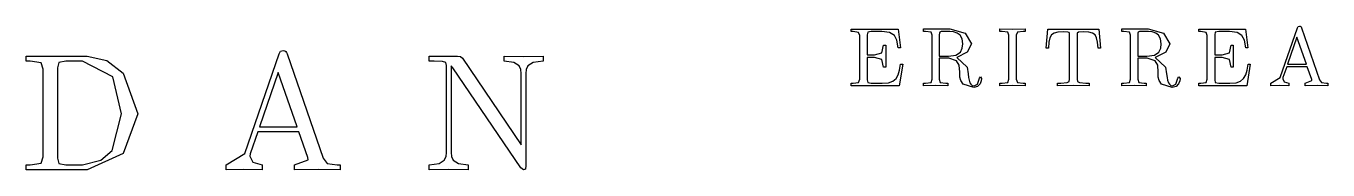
# Model space of a CAD drawing. Extents: x -1 to 148, y 8 to 144.
# Drawn here: x 97.4 to 119.46, y 97.61 to 100.05 of the extents above; entities that cross this region are included whole.
import ezdxf

# ---------------------------------------------------------------- set-up
doc = ezdxf.new("R2010")
doc.units = 0

msp = doc.modelspace()

# ---------------------------------------------------------------- linework, layer by layer
at = {"layer": 'Layer 1'}
for p, q in [((111.380826, 99.954875), (111.380826, 99.99862)), ((111.380826, 99.99862), (112.175279, 99.99862)), ((111.414693, 99.954875), (111.380826, 99.954875)), ((111.507826, 99.942175), (111.414693, 99.954875)), ((111.526161, 99.888553), (111.507826, 99.942175)), ((111.661644, 99.944997), (111.651775, 99.898431)), ((111.72091, 99.954874), (111.661644, 99.944997)), ((111.902943, 99.954874), (111.72091, 99.954874)), ((112.032766, 99.940764), (111.902943, 99.954874)), ((112.1132, 99.889964), (112.032766, 99.940764)), ((112.175279, 99.99862), (112.214792, 99.68112)), ((112.607785, 99.959109), (112.607785, 100.002853)), ((112.607785, 100.002853), (113.050874, 100.002853)), ((112.641651, 99.959109), (112.607785, 99.959109)), ((112.734784, 99.946409), (112.641651, 99.959109)), ((112.75312, 99.892786), (112.734784, 99.946409)), ((112.874553, 99.902656), (112.874484, 99.537187)), ((112.875876, 99.930878), (112.874553, 99.902656)), ((112.88294, 99.946401), (112.875876, 99.930878)), ((112.905509, 99.956278), (112.88294, 99.946401)), ((112.988766, 99.959101), (112.905509, 99.956278)), ((113.055089, 99.957698), (112.988766, 99.959101)), ((113.050874, 100.002853), (113.311927, 99.926653)), ((113.117176, 99.950642), (113.055089, 99.957698)), ((113.179265, 99.930886), (113.117176, 99.950642)), ((113.227242, 99.894197), (113.179265, 99.930886)), ((113.311927, 99.926653), (113.419173, 99.748854)), ((113.901066, 99.959109), (113.901066, 100.002853)), ((113.901066, 100.002853), (114.116966, 99.99862)), ((113.937756, 99.959109), (113.901066, 99.959109)), ((114.03512, 99.946409), (113.937756, 99.959109)), ((114.053456, 99.892786), (114.03512, 99.946409)), ((114.116966, 99.99862), (114.331453, 100.002853)), ((114.197399, 99.946409), (114.179064, 99.892786)), ((114.294766, 99.959109), (114.197399, 99.946409)), ((114.331453, 99.959109), (114.294766, 99.959109)), ((114.331453, 100.002853), (114.331453, 99.959109)), ((114.686349, 99.676887), (114.713159, 99.994386)), ((114.713159, 99.994386), (115.575348, 99.994386)), ((114.819048, 99.929477), (114.775304, 99.899844)), ((114.883958, 99.946411), (114.819048, 99.929477)), ((114.975681, 99.950644), (114.883958, 99.946411)), ((115.051881, 99.947821), (114.975681, 99.950644)), ((115.071645, 99.937944), (115.051881, 99.947821)), ((115.080112, 99.922421), (115.071645, 99.937944)), ((115.081435, 99.894199), (115.080112, 99.922421)), ((115.211273, 99.930886), (115.20704, 99.894197)), ((115.23244, 99.947819), (115.211273, 99.930886)), ((115.312873, 99.950642), (115.23244, 99.947819)), ((115.404594, 99.946409), (115.312873, 99.950642)), ((115.469506, 99.929475), (115.404594, 99.946409)), ((115.51184, 99.899842), (115.469506, 99.929475)), ((115.575348, 99.994386), (115.602158, 99.676887)), ((115.968341, 99.959109), (115.968341, 100.002853)), ((115.968341, 100.002853), (116.41143, 100.002853)), ((116.002207, 99.959109), (115.968341, 99.959109)), ((116.09534, 99.946409), (116.002207, 99.959109)), ((116.113676, 99.892786), (116.09534, 99.946409)), ((116.235109, 99.902656), (116.23504, 99.537187)), ((116.236432, 99.930878), (116.235109, 99.902656)), ((116.243496, 99.946401), (116.236432, 99.930878)), ((116.266065, 99.956278), (116.243496, 99.946401)), ((116.349322, 99.959101), (116.266065, 99.956278)), ((116.415645, 99.957698), (116.349322, 99.959101)), ((116.41143, 100.002853), (116.672483, 99.926653)), ((116.477732, 99.950642), (116.415645, 99.957698)), ((116.539821, 99.930886), (116.477732, 99.950642)), ((116.587798, 99.894197), (116.539821, 99.930886)), ((116.672483, 99.926653), (116.779727, 99.748854)), ((117.268676, 99.954875), (117.268676, 99.99862)), ((117.268676, 99.99862), (118.063132, 99.99862)), ((117.302543, 99.954875), (117.268676, 99.954875)), ((117.395676, 99.942175), (117.302543, 99.954875)), ((117.414012, 99.888553), (117.395676, 99.942175)), ((117.549497, 99.944997), (117.539628, 99.898431)), ((117.608763, 99.954874), (117.549497, 99.944997)), ((117.790796, 99.954874), (117.608763, 99.954874)), ((117.920617, 99.940764), (117.790796, 99.954874)), ((118.00105, 99.889964), (117.920617, 99.940764)), ((118.063132, 99.99862), (118.102642, 99.68112)), ((118.649447, 99.177355), (118.941547, 100.021197)), ((118.941547, 100.021197), (118.952845, 100.043774)), ((118.952845, 100.043774), (118.975414, 100.049418)), ((118.975414, 100.049418), (118.988114, 100.048015)), ((118.988114, 100.048015), (118.99658, 100.040959)), ((118.99658, 100.040959), (119.002216, 100.033903)), ((119.002216, 100.033903), (119.007852, 100.021203)), ((119.007852, 100.021203), (119.312651, 99.13926)), ((111.526161, 99.149132), (111.526161, 99.888553)), ((111.651775, 99.898431), (111.651775, 99.559765)), ((111.902951, 99.593631), (111.931174, 99.724865)), ((111.931174, 99.724865), (111.966451, 99.724865)), ((111.966451, 99.724865), (111.966451, 99.350921)), ((112.156943, 99.80812), (112.1132, 99.889964)), ((112.179512, 99.68112), (112.156943, 99.80812)), ((112.75312, 99.149132), (112.75312, 99.892786)), ((113.262522, 99.83493), (113.227242, 99.894197)), ((113.273819, 99.748853), (113.262522, 99.83493)), ((113.26395, 99.672653), (113.273819, 99.748853)), ((113.419173, 99.748854), (113.348617, 99.607743)), ((114.053456, 99.149132), (114.053456, 99.892786)), ((114.179064, 99.892786), (114.179064, 99.149132)), ((114.731558, 99.777077), (114.721689, 99.676889)), ((114.748491, 99.847633), (114.731558, 99.777077)), ((114.775304, 99.899844), (114.748491, 99.847633)), ((115.081435, 99.150545), (115.081435, 99.894199)), ((115.20704, 99.894197), (115.20704, 99.150543)), ((115.53865, 99.847631), (115.51184, 99.899842)), ((115.555583, 99.777076), (115.53865, 99.847631)), ((115.566881, 99.676887), (115.555583, 99.777076)), ((116.113676, 99.149132), (116.113676, 99.892786)), ((116.623078, 99.83493), (116.587798, 99.894197)), ((116.634375, 99.748853), (116.623078, 99.83493)), ((116.624506, 99.672653), (116.634375, 99.748853)), ((116.779727, 99.748854), (116.709173, 99.607743)), ((117.414012, 99.149132), (117.414012, 99.888553)), ((117.539628, 99.898431), (117.539628, 99.559765)), ((117.790807, 99.593631), (117.819027, 99.724865)), ((117.819027, 99.724865), (117.854307, 99.724865)), ((117.854307, 99.724865), (117.854307, 99.350921)), ((118.044796, 99.80812), (118.00105, 99.889964)), ((118.067365, 99.68112), (118.044796, 99.80812)), ((118.93308, 99.863153), (118.775037, 99.404543)), ((119.092537, 99.404543), (118.93308, 99.863153)), ((97.404437, 99.451873), (97.404437, 99.539362)), ((97.404437, 99.539362), (98.437372, 99.539362)), ((98.437372, 99.539362), (98.7711, 99.467395)), ((98.7711, 99.467395), (99.049794, 99.251495)), ((101.109314, 97.888359), (101.693516, 99.576051)), ((101.693516, 99.576051), (101.716085, 99.621207)), ((101.716085, 99.621207), (101.761241, 99.632497)), ((101.761241, 99.632497), (101.786641, 99.629673)), ((101.786641, 99.629673), (101.803574, 99.615563)), ((101.803574, 99.615563), (101.814872, 99.601453)), ((101.814872, 99.601453), (101.82617, 99.576053)), ((101.82617, 99.576053), (102.435771, 97.812161)), ((104.235616, 99.451872), (104.235616, 99.539361)), ((104.235616, 99.539361), (104.715395, 99.539361)), ((104.715395, 99.539361), (104.766195, 99.533717)), ((104.766195, 99.533717), (104.797238, 99.502673)), ((104.797238, 99.502673), (105.793486, 98.037937)), ((105.502807, 99.451874), (105.502807, 99.539363)), ((105.502807, 99.539363), (105.833007, 99.530896)), ((105.833007, 99.530896), (106.163209, 99.539363)), ((106.163209, 99.539363), (106.163209, 99.451874)), ((111.651775, 99.559765), (111.778775, 99.559765)), ((111.778775, 99.516021), (111.651775, 99.516021)), ((111.651775, 99.516021), (111.651775, 99.139255)), ((111.778775, 99.559765), (111.902951, 99.593631)), ((111.902951, 99.480743), (111.778775, 99.516021)), ((111.931174, 99.350921), (111.902951, 99.480743)), ((112.214792, 99.68112), (112.179512, 99.68112)), ((112.874484, 99.537187), (113.031117, 99.537187)), ((113.036806, 99.506141), (112.874529, 99.506141)), ((112.874529, 99.506141), (112.874529, 99.149131)), ((113.031117, 99.537187), (113.156707, 99.555531)), ((113.168039, 99.458164), (113.036806, 99.506141)), ((113.156707, 99.555531), (113.231494, 99.606331)), ((113.348617, 99.607743), (113.172227, 99.518843)), ((113.172227, 99.518843), (113.344384, 99.355154)), ((113.231494, 99.606331), (113.26395, 99.672653)), ((114.721689, 99.676889), (114.686349, 99.676887)), ((115.602158, 99.676887), (115.566881, 99.676887)), ((116.23504, 99.537187), (116.391673, 99.537187)), ((116.397362, 99.506141), (116.235085, 99.506141)), ((116.235085, 99.506141), (116.235085, 99.149131)), ((116.391673, 99.537187), (116.517263, 99.555531)), ((116.528595, 99.458164), (116.397362, 99.506141)), ((116.517263, 99.555531), (116.59205, 99.606331)), ((116.709173, 99.607743), (116.532783, 99.518843)), ((116.532783, 99.518843), (116.70494, 99.355154)), ((116.59205, 99.606331), (116.624506, 99.672653)), ((117.539628, 99.559765), (117.666627, 99.559765)), ((117.666627, 99.516021), (117.539628, 99.516021)), ((117.539628, 99.516021), (117.539628, 99.139255)), ((117.666627, 99.559765), (117.790807, 99.593631)), ((117.790807, 99.480743), (117.666627, 99.516021)), ((117.819027, 99.350921), (117.790807, 99.480743)), ((118.102642, 99.68112), (118.067365, 99.68112)), ((97.472171, 99.451873), (97.404437, 99.451873)), ((97.658437, 99.426473), (97.472171, 99.451873)), ((97.695127, 99.319228), (97.658437, 99.426473)), ((97.695127, 97.831915), (97.695127, 99.319228)), ((97.957601, 99.432116), (97.937837, 99.338983)), ((97.937837, 99.338983), (97.937837, 97.812159)), ((98.076134, 99.451872), (97.957601, 99.432116)), ((98.358357, 99.451872), (98.076134, 99.451872)), ((98.872002, 99.189405), (98.358357, 99.451872)), ((99.049794, 99.251495), (99.300974, 98.560049)), ((101.676582, 99.259962), (101.360493, 98.342738)), ((101.995492, 98.342738), (101.676582, 99.259962)), ((104.317459, 99.451872), (104.235616, 99.451872)), ((104.458572, 99.446229), (104.317459, 99.451872)), ((104.515015, 99.429295), (104.458572, 99.446229)), ((104.526313, 99.381317), (104.515015, 99.429295)), ((104.526313, 97.908116), (104.526313, 99.381317)), ((104.633578, 99.341807), (104.605357, 99.375674)), ((104.605357, 99.375674), (104.605357, 97.908116)), ((105.785048, 97.64847), (104.633578, 99.341807)), ((105.669317, 99.432117), (105.502807, 99.451874)), ((105.756807, 99.37285), (105.669317, 99.432117)), ((105.78785, 99.310762), (105.756807, 99.37285)), ((105.793486, 99.243028), (105.78785, 99.310762)), ((105.793486, 98.037937), (105.793486, 99.243028)), ((105.878163, 99.310762), (105.872527, 99.243028)), ((105.872527, 99.243028), (105.872527, 97.685158)), ((105.906386, 99.37285), (105.878163, 99.310762)), ((105.996696, 99.432117), (105.906386, 99.37285)), ((106.163209, 99.451874), (105.996696, 99.432117)), ((111.966451, 99.350921), (111.931174, 99.350921)), ((112.1767, 99.223923), (112.200697, 99.302945)), ((112.25431, 99.403134), (112.195043, 99.039068)), ((112.200697, 99.302945), (112.219033, 99.403134)), ((112.219033, 99.403134), (112.25431, 99.403134)), ((113.213195, 99.386197), (113.168039, 99.458164)), ((113.221662, 99.269075), (113.213195, 99.386197)), ((113.222985, 99.184408), (113.221662, 99.269075)), ((113.344384, 99.355154), (113.362719, 99.242265)), ((113.362719, 99.242265), (113.371186, 99.180177)), ((116.573751, 99.386197), (116.528595, 99.458164)), ((116.582218, 99.269075), (116.573751, 99.386197)), ((116.583541, 99.184408), (116.582218, 99.269075)), ((116.70494, 99.355154), (116.723275, 99.242265)), ((116.723275, 99.242265), (116.731742, 99.180177)), ((117.854307, 99.350921), (117.819027, 99.350921)), ((118.06455, 99.223923), (118.088547, 99.302945)), ((118.142162, 99.403134), (118.082896, 99.039068)), ((118.088547, 99.302945), (118.106883, 99.403134)), ((118.106883, 99.403134), (118.142162, 99.403134)), ((118.759495, 99.3608), (118.694585, 99.175945)), ((119.108039, 99.3608), (118.759495, 99.3608)), ((118.775037, 99.404543), (119.092537, 99.404543)), ((119.182828, 99.1449), (119.108039, 99.3608)), ((99.018759, 98.560048), (98.872002, 99.189405)), ((111.380826, 99.039066), (111.380826, 99.08281)), ((111.380826, 99.08281), (111.414693, 99.08281)), ((112.195043, 99.039068), (111.380826, 99.039066)), ((111.414693, 99.08281), (111.507826, 99.09551)), ((111.507826, 99.09551), (111.526161, 99.149132)), ((111.651775, 99.139255), (111.661644, 99.092688)), ((111.661644, 99.092688), (111.72091, 99.082811)), ((111.72091, 99.082811), (111.908587, 99.082811)), ((111.908587, 99.082811), (112.01301, 99.089868)), ((112.01301, 99.089868), (112.08921, 99.11809)), ((112.08921, 99.11809), (112.14142, 99.160423)), ((112.14142, 99.160423), (112.1767, 99.223923)), ((112.607785, 99.039066), (112.607785, 99.08281)), ((112.607785, 99.08281), (112.641651, 99.08281)), ((112.60783, 99.039064), (112.607785, 99.039066)), ((112.813852, 99.043297), (112.60783, 99.039064)), ((112.641651, 99.08281), (112.734784, 99.09551)), ((112.734784, 99.09551), (112.75312, 99.149132)), ((113.019873, 99.039064), (112.813852, 99.043297)), ((112.874529, 99.149131), (112.891463, 99.095509)), ((112.891463, 99.095509), (112.986006, 99.082809)), ((112.986006, 99.082809), (113.019873, 99.082809)), ((113.019873, 99.082809), (113.019873, 99.039064)), ((113.238516, 99.125142), (113.222985, 99.184408)), ((113.279439, 99.067286), (113.238516, 99.125142)), ((113.457239, 99.00802), (113.279439, 99.067286)), ((113.371186, 99.180177), (113.381055, 99.132199)), ((113.381055, 99.132199), (113.393755, 99.089866)), ((113.393755, 99.089866), (113.410688, 99.063055)), ((113.410688, 99.063055), (113.433257, 99.043298)), ((113.433257, 99.043298), (113.46289, 99.039065)), ((113.523559, 99.026363), (113.457239, 99.00802)), ((113.46289, 99.039065), (113.522157, 99.067287)), ((113.522157, 99.067287), (113.556024, 99.164654)), ((113.565893, 99.071519), (113.523559, 99.026363)), ((113.556024, 99.164654), (113.572957, 99.187231)), ((113.585657, 99.120908), (113.565893, 99.071519)), ((113.572957, 99.187231), (113.591293, 99.163241)), ((113.591293, 99.163241), (113.585657, 99.120908)), ((113.901066, 99.039066), (113.901066, 99.08281)), ((113.901066, 99.08281), (113.937756, 99.08281)), ((114.115553, 99.043299), (113.901066, 99.039066)), ((113.901066, 99.039066), (113.901066, 99.039066)), ((113.937756, 99.08281), (114.03512, 99.09551)), ((114.03512, 99.09551), (114.053456, 99.149132)), ((114.331453, 99.039066), (114.115553, 99.043299)), ((114.179064, 99.149132), (114.197399, 99.09551)), ((114.197399, 99.09551), (114.294766, 99.08281)), ((114.294766, 99.08281), (114.331453, 99.08281)), ((114.331453, 99.08281), (114.331453, 99.039066)), ((114.876833, 99.039064), (114.876833, 99.08281)), ((114.876833, 99.08281), (114.933276, 99.08281)), ((115.143532, 99.043297), (114.876833, 99.039064)), ((114.933276, 99.08281), (115.037699, 99.091277)), ((115.037699, 99.091277), (115.075799, 99.111033)), ((115.075799, 99.111033), (115.081435, 99.150545)), ((115.411642, 99.039064), (115.143532, 99.043297)), ((115.20704, 99.150543), (115.212676, 99.111032)), ((115.212676, 99.111032), (115.250776, 99.091275)), ((115.250776, 99.091275), (115.355199, 99.082808)), ((115.355199, 99.082808), (115.411642, 99.082808)), ((115.411642, 99.082808), (115.411642, 99.039064)), ((115.968341, 99.039066), (115.968341, 99.08281)), ((115.968341, 99.08281), (116.002207, 99.08281)), ((115.968386, 99.039064), (115.968341, 99.039066)), ((116.174408, 99.043297), (115.968386, 99.039064)), ((116.002207, 99.08281), (116.09534, 99.09551)), ((116.09534, 99.09551), (116.113676, 99.149132)), ((116.380429, 99.039064), (116.174408, 99.043297)), ((116.235085, 99.149131), (116.252019, 99.095509)), ((116.252019, 99.095509), (116.346562, 99.082809)), ((116.346562, 99.082809), (116.380429, 99.082809)), ((116.380429, 99.082809), (116.380429, 99.039064)), ((116.599072, 99.125142), (116.583541, 99.184408)), ((116.639995, 99.067286), (116.599072, 99.125142)), ((116.817792, 99.00802), (116.639995, 99.067286)), ((116.731742, 99.180177), (116.741611, 99.132199)), ((116.741611, 99.132199), (116.754311, 99.089866)), ((116.754311, 99.089866), (116.771244, 99.063055)), ((116.771244, 99.063055), (116.793813, 99.043298)), ((116.793813, 99.043298), (116.823446, 99.039065)), ((116.884115, 99.026363), (116.817792, 99.00802)), ((116.823446, 99.039065), (116.882713, 99.067287)), ((116.882713, 99.067287), (116.91658, 99.164654)), ((116.926449, 99.071519), (116.884115, 99.026363)), ((116.91658, 99.164654), (116.933513, 99.187231)), ((116.946213, 99.120908), (116.926449, 99.071519)), ((116.933513, 99.187231), (116.951849, 99.163241)), ((116.951849, 99.163241), (116.946213, 99.120908)), ((117.268676, 99.039066), (117.268676, 99.08281)), ((117.268676, 99.08281), (117.302543, 99.08281)), ((118.082896, 99.039068), (117.268676, 99.039066)), ((117.302543, 99.08281), (117.395676, 99.09551)), ((117.395676, 99.09551), (117.414012, 99.149132)), ((117.539628, 99.139255), (117.549497, 99.092688)), ((117.549497, 99.092688), (117.608763, 99.082811)), ((117.608763, 99.082811), (117.79644, 99.082811)), ((117.79644, 99.082811), (117.900863, 99.089868)), ((117.900863, 99.089868), (117.977063, 99.11809)), ((117.977063, 99.11809), (118.029273, 99.160423)), ((118.029273, 99.160423), (118.06455, 99.223923)), ((118.635311, 99.0433), (118.491378, 99.039067)), ((118.491378, 99.039067), (118.491404, 99.039066)), ((118.491404, 99.08281), (118.649447, 99.177355)), ((118.491404, 99.039066), (118.491404, 99.08281)), ((118.797587, 99.039067), (118.635311, 99.0433)), ((118.694585, 99.175945), (118.691754, 99.154778)), ((118.691754, 99.154778), (118.718564, 99.103978)), ((118.718564, 99.103978), (118.797587, 99.082811)), ((118.797587, 99.082811), (118.797587, 99.039067)), ((119.069939, 99.08281), (119.187062, 99.125144)), ((119.069939, 99.039072), (119.069939, 99.08281)), ((119.273138, 99.043305), (119.069939, 99.039072)), ((119.187062, 99.125144), (119.182828, 99.1449)), ((119.457995, 99.039072), (119.273138, 99.043305)), ((119.312651, 99.13926), (119.346518, 99.092693)), ((119.346518, 99.092693), (119.432595, 99.082816)), ((119.432595, 99.082816), (119.457995, 99.082816)), ((119.457995, 99.082816), (119.457995, 99.039072)), ((98.863536, 97.939158), (99.018759, 98.560048)), ((99.300974, 98.560049), (99.046974, 97.888359)), ((101.329457, 98.25525), (101.199634, 97.885538)), ((102.026549, 98.25525), (101.329457, 98.25525)), ((101.360493, 98.342738), (101.995492, 98.342738)), ((102.176126, 97.823449), (102.026549, 98.25525)), ((98.671626, 97.775469), (98.863536, 97.939158)), ((97.404437, 97.611781), (97.404437, 97.69927)), ((97.404437, 97.69927), (97.472171, 97.69927)), ((97.472171, 97.69927), (97.658437, 97.72467)), ((97.658437, 97.72467), (97.695127, 97.831915)), ((97.937837, 97.812159), (97.957601, 97.719025)), ((97.957601, 97.719025), (98.076134, 97.699269)), ((98.076134, 97.699269), (98.36118, 97.699269)), ((98.36118, 97.699269), (98.671626, 97.775469)), ((99.046974, 97.888359), (98.437372, 97.61178)), ((100.793224, 97.69927), (101.109314, 97.888359)), ((100.793224, 97.611781), (100.793224, 97.69927)), ((101.199634, 97.885538), (101.193999, 97.843205)), ((101.193999, 97.843205), (101.247622, 97.741604)), ((101.247622, 97.741604), (101.405665, 97.699271)), ((101.405665, 97.699271), (101.405665, 97.611782)), ((101.950349, 97.699271), (102.184592, 97.783938)), ((101.950349, 97.611782), (101.950349, 97.699271)), ((102.184592, 97.783938), (102.176126, 97.823449)), ((102.435771, 97.812161), (102.503505, 97.719028)), ((102.503505, 97.719028), (102.675661, 97.699271)), ((102.675661, 97.699271), (102.726461, 97.699271)), ((102.726461, 97.699271), (102.726461, 97.611782)), ((104.235632, 97.69927), (104.402142, 97.719026)), ((104.235632, 97.611781), (104.235632, 97.69927)), ((104.402142, 97.719026), (104.489631, 97.775471)), ((104.489631, 97.775471), (104.520678, 97.840382)), ((104.520678, 97.840382), (104.526313, 97.908116)), ((104.605357, 97.908116), (104.610993, 97.840382)), ((104.610993, 97.840382), (104.639216, 97.775471)), ((104.639216, 97.775471), (104.729526, 97.719026)), ((104.729526, 97.719026), (104.896039, 97.69927)), ((104.896039, 97.69927), (104.896039, 97.611781)), ((98.437372, 97.61178), (97.404437, 97.611781)), ((100.793243, 97.611782), (100.793224, 97.611781)), ((101.081109, 97.620249), (100.793243, 97.611782)), ((101.405665, 97.611782), (101.081109, 97.620249)), ((102.356748, 97.620249), (101.950349, 97.611782)), ((102.726461, 97.611782), (102.356748, 97.620249)), ((104.235637, 97.611781), (104.235632, 97.611781)), ((104.565837, 97.620247), (104.235637, 97.611781)), ((104.896039, 97.611781), (104.565837, 97.620247)), ((105.833025, 97.611782), (105.785048, 97.64847)), ((105.866892, 97.625892), (105.833025, 97.611782)), ((105.872527, 97.685158), (105.866892, 97.625892))]:
    msp.add_line(p, q, dxfattribs=at)

doc.saveas('drawing.dxf')
